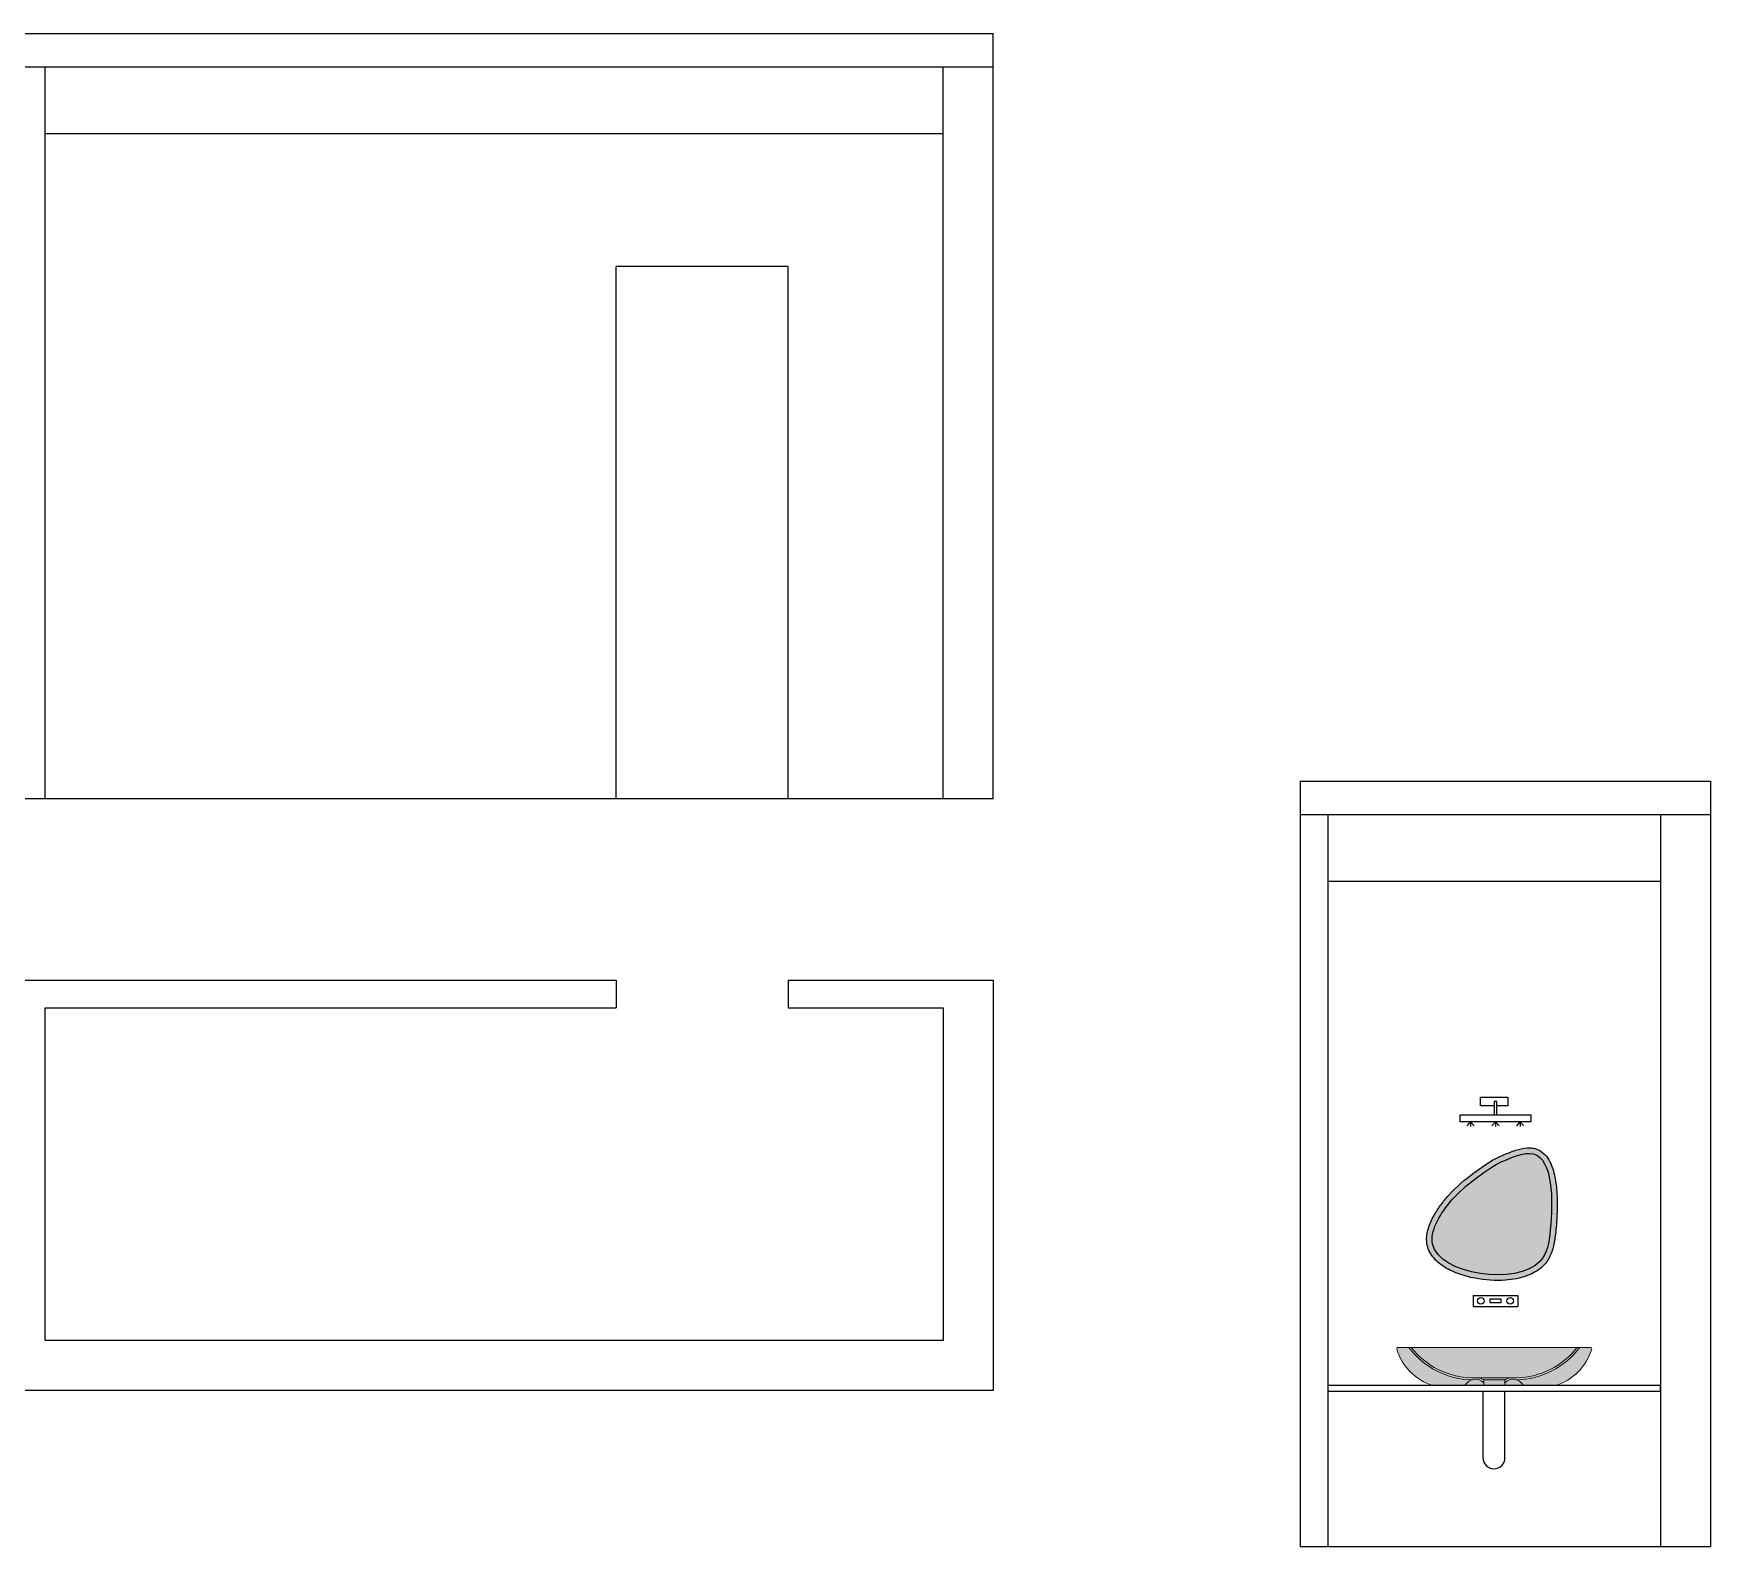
# Model space of a CAD drawing. Header units: inches. Extents: x 9636 to 21597, y -10243 to 557.
# Drawn here: x 11863.8 to 12166.3, y -4468.2 to -4195.4 of the extents above; entities that cross this region are included whole.
import ezdxf

# ---------------------------------------------------------------- set-up
doc = ezdxf.new("R2010")
doc.units = ezdxf.units.IN
doc.header["$MEASUREMENT"] = 0
doc.layers.add('.', color=30, linetype='Continuous')
doc.layers.add('OUTLINE', color=7, linetype='Continuous', lineweight=5)
pattern_1 = [(0, (47628.26238259641, 43610.36367657769), (0, 6.985), [5.08, -1.905]), (90, (47628.26238259641, 43610.36367657769), (-6.985, 4.277078946022131e-16), [5.08, -1.905])]

# ---------------------------------------------------------------- blocks, each defined once
blk = doc.blocks.new('KKU')
h = blk.add_hatch()
h.set_pattern_fill('ANGLE')
h.set_pattern_definition(pattern_1)
h.paths.add_polyline_path([(45768.61984609746, 44314.64246063719), (45768.61989512133, 44314.64171183629), (45768.64208294493, 44314.32422422003), (45769.30892289474, 44314.32422422003), (45769.30892289474, 44314.3692372738, 0.3188407789894704), (45769.21004176855, 44314.50853709389, 0.05658871760532751)])
h.paths.add_polyline_path([(45768.0062681121, 44314.63966782465, 0.05430589399828516), (45767.44032933284, 44314.50853709371, 0.3188407787352452), (45767.34144820659, 44314.3692372738), (45767.34144820668, 44314.32422422003), (45767.98422313555, 44314.32422422003)])
at = {"true_color": 0x636466}
h = blk.add_hatch(dxfattribs=at)
h.set_pattern_fill('ANGLE', color=251)
h.set_pattern_definition(pattern_1)
h.paths.add_polyline_path([(45768.42811782991, 44314.65645554881), (45768.41070164242, 44314.90773033031, 0.4142135623730933), (45768.3011205298, 44315.01731144293, 0.5964017716018684), (45768.21548938101, 44314.90607032664), (45768.19818825056, 44314.65645554881), (45768.09559335681, 44313.48264894867), (45768.524700092, 44313.48264894867)])
at = {"true_color": 0xadddf7}
h = blk.add_hatch(dxfattribs=at)
h.set_pattern_fill('ANGLE', color=141)
h.set_pattern_definition(pattern_1)
h.paths.add_polyline_path([(45768.93846954223, 44311.90771019266), (45768.89209267795, 44311.97160493447), (45768.80277850914, 44312.02830025898), (45768.67715105918, 44312.07359133173), (45768.52452754137, 44312.10411912205), (45768.35622734384, 44312.11761952292), (45768.1847325222, 44312.11309127184), (45768.02276206299, 44312.09087020768), (45767.88232857401, 44312.05260436615), (45767.77384736473, 44312.00113174888), (45767.70536399038, 44311.9402698447), (45767.68195754938, 44311.87453250277), (45767.70536399038, 44311.80879516048), (45767.77384736473, 44311.74793325667), (45767.88232857401, 44311.69646063903), (45768.02276206299, 44311.65819479713), (45768.1847325222, 44311.63597373371), (45768.35622734384, 44311.63144548226), (45768.52452754137, 44311.64494588349), (45768.67715105918, 44311.67547367382), (45768.80277850914, 44311.72076474656), (45768.89209267795, 44311.77746007071), (45768.93846954223, 44311.84135481252)])
at = {"true_color": 0xf8f8f6}
h = blk.add_hatch(color=7, dxfattribs=at)
h.dxf.hatch_style = 1
edge = h.paths.add_edge_path()
edge.add_line((45752.59222126332, 44309.34928869751), (45750.71364452882, 44309.3499211957))
edge.add_arc((45750.71364452881, 44309.05899641666), 0.2909247790355494, 90, 186.6497480122819)
edge.add_arc((45759.93867276151, 44311.92464894953), 9.945968937223727, 196.9483316276272, 251.5688589944916)
edge.add_arc((45759.93867276215, 44311.92464895154), 9.945968939332323, 251.5688589946186, 252.484804792136)
edge.add_line((45756.94534667332, 44302.43980329817), (45762.72315752012, 44302.43928165627))
edge.add_arc((45764.60935499011, 44301.46788262419), 2.12164016159734, 107.1631084750718, 152.7513564692017, ccw=False)
edge.add_arc((45764.24661470973, 44318.01678864889), 14.5241330898273, 216.6385853500288, 268.9610990050063, ccw=False)
at = {"true_color": 0xeaeaeb}
h = blk.add_hatch(color=254, dxfattribs=at)
h.dxf.hatch_style = 1
h.paths.add_polyline_path([(45783.41043809806, 44309.33891250911), (45782.95377525436, 44309.33906626296, -0.2266592127884544), (45772.04141679061, 44303.85903375273), (45770.69195152926, 44303.85903375273), (45769.8962027762, 44303.49537777893), (45769.8962027762, 44302.96349511157, -0.2789183185884859), (45772.02710939458, 44303.49504310307, 0.2321162475733865)])
h.paths.add_polyline_path([(45765.31843189568, 44303.85903375273), (45763.96896663433, 44303.85903375273, -0.2268956476491794), (45753.04880725253, 44309.34913496953), (45752.59222126332, 44309.34928869751, 0.2323509107070786), (45763.98327403035, 44303.49504310307, -0.2789183185870224), (45766.11418064874, 44302.96349511157), (45766.11418064874, 44303.49537777893)])
at = {"true_color": 0xf8f8f6}
h = blk.add_hatch(color=7, dxfattribs=at)
h.dxf.hatch_style = 1
h.paths.add_polyline_path([(45782.95377525436, 44309.33906626296), (45753.04880725253, 44309.34913496953, 0.2268956476491779), (45763.96896663433, 44303.85903375273), (45768.00519171247, 44303.85903375273), (45772.04141679061, 44303.85903375273, 0.226659212788456)])
h = blk.add_hatch(color=7, dxfattribs=at)
h.dxf.hatch_style = 1
edge = h.paths.add_edge_path()
edge.add_arc((45785.29321519132, 44309.04787144607), 0.2909247790357934, 353.3502519876788, 446.5622715788655)
edge.add_line((45785.31066011365, 44309.33827272317), (45783.41043809806, 44309.3389125091))
edge.add_arc((45771.76376871521, 44318.01678864889), 14.52413308982713, 271.03890099502416, 323.31038592493, ccw=False)
edge.add_arc((45771.40102843484, 44301.46788262419), 2.12164016159727, 27.24864353079829, 72.83689152494082, ccw=False)
edge.add_line((45773.28722590482, 44302.43928165628), (45779.06343531171, 44302.43980329818))
edge.add_arc((45776.07188276617, 44311.92502451788), 9.945793493706097, 287.5048007174934, 288.4106744441632)
edge.add_arc((45776.07188276664, 44311.9250245164), 9.945793492160345, 288.4106744442572, 342.9820869962536)
at = {"true_color": 0xeaeaeb}
h = blk.add_hatch(color=254, dxfattribs=at)
h.dxf.hatch_style = 1
h.paths.add_polyline_path([(45766.11418064874, 44302.96349511157, 0.5091258853118577), (45762.72315752012, 44302.43928165628), (45766.11418064874, 44302.43928165628)])
h.paths.add_polyline_path([(45769.8962027762, 44302.96349511157), (45769.8962027762, 44302.43928165628), (45773.28722590482, 44302.43928165628, 0.5091258853136285)])
at = {"true_color": 0xf8f8f6}
h = blk.add_hatch(color=7, dxfattribs=at)
h.dxf.hatch_style = 1
h.paths.add_polyline_path([(45769.8962027762, 44303.49537777893), (45768.00519171247, 44303.49537777893), (45766.11418064874, 44303.49537777893), (45766.11418064874, 44302.43928165628), (45769.8962027762, 44302.43928165628)])
h.paths.add_polyline_path([(45770.69195152926, 44303.85903375273), (45768.00519171247, 44303.85903375273), (45765.31843189568, 44303.85903375273), (45766.11418064874, 44303.49537777893), (45768.00519171247, 44303.49537777893), (45769.8962027762, 44303.49537777893)])
for p, q in [((45750.71364452881, 44309.3499211957, 1.102764133773254e-05), (45785.31066011365, 44309.33827272317, 1.102764133773254e-05)), ((45756.94534667332, 44302.43980329817, 1.102764133773254e-05), (45779.06343531171, 44302.43980329817, 1.102764133773254e-05)), ((45756.94534667332, 44302.43980329817, 1.102764133773254e-05), (45779.06343531171, 44302.43980329817, 1.102764133773254e-05))]:
    blk.add_line(p, q)
at = {"color": 18, "true_color": 0x000000}
for p, q in [((45763.96896663429, 44303.85903375273, 1.102764133768512e-05), (45768.00519171247, 44303.85903375273, 1.102764133768512e-05)), ((45765.31843189568, 44303.85903375273, 1.102764133768512e-05), (45766.11418064874, 44303.49537777893, 1.102764133768512e-05)), ((45766.11418064874, 44303.49537777893, 1.102764133768512e-05), (45766.11418064874, 44302.43928165628, 1.102764133768512e-05)), ((45766.11418064874, 44303.49537777893, 1.102764133768512e-05), (45768.00519171247, 44303.49537777893, 1.102764133768512e-05)), ((45772.04141679066, 44303.85903375273, 1.102764133768512e-05), (45768.00519171247, 44303.85903375273, 1.102764133768512e-05)), ((45769.8962027762, 44303.49537777893, 1.102764133768512e-05), (45768.00519171247, 44303.49537777893, 1.102764133768512e-05)), ((45770.69195152926, 44303.85903375273, 1.102764133768512e-05), (45769.8962027762, 44303.49537777893, 1.102764133768512e-05)), ((45769.8962027762, 44303.49537777893, 1.102764133768512e-05), (45769.8962027762, 44302.43928165628, 1.102764133768512e-05))]:
    blk.add_line(p, q, dxfattribs=at)
for centre, radius, start, end in [((45750.71364452881, 44309.05899641666, 1.102764133773254e-05), 0.2909247790355494, 90, 186.6497480120331), ((45759.93867276151, 44311.92464894953, 1.102764133773254e-05), 9.945968937223693, 196.9483316274598, 252.4848047922124), ((45764.24661470973, 44318.01678864889, 1.102764133768512e-05), 14.52413308982741, 216.6385853499012, 268.9610990011263), ((45764.24661470973, 44318.01678864889, 1.102764133768512e-05), 14.16047711603317, 217.7416331936653, 268.8765150864484), ((45771.76376871521, 44318.01678864889, 1.102764133768512e-05), 14.52413308982741, 271.0389009988737, 323.3103859250936), ((45771.76376871521, 44318.01678864889, 1.102764133768512e-05), 14.16047711603317, 271.1234849135516, 322.2068303455644), ((45776.07188276664, 44311.92502451641, 1.102764133773254e-05), 9.945793492161311, 287.504800717439, 342.9820869963255), ((45785.29321519132, 44309.04787144607, 1.102764133773254e-05), 0.2909247790357276, 353.3502519879669, 86.56227157897496), ((45764.60935499011, 44301.46788262419, 1.102764133768512e-05), 2.121640161597214, 44.8240676393217, 152.7513564689503), ((45771.40102843484, 44301.46788262419, 1.102764133768512e-05), 2.121640161597214, 27.24864353104966, 135.1759323606783)]:
    blk.add_arc(centre, radius, start, end, dxfattribs=at)
blk = doc.blocks.new('ETHBF')
at = {"layer": '.'}
h = blk.add_hatch(color=35, dxfattribs=at)
h.dxf.hatch_style = 1
edge = h.paths.add_edge_path()
edge.add_spline(control_points=[(7475.19299769355, -1054.02470859469), (7477.727226442083, -1052.858063479516), (7482.738315025355, -1050.551183320902), (7484.530222347933, -1054.580971134054), (7484.935009818597, -1057.138239693312)], knot_values=[51.59852246289799, 51.59852246289799, 51.59852246289799, 51.59852246289799, 58.63353651804548, 65.5092945805769, 65.5092945805769, 65.5092945805769, 65.5092945805769], degree=3, periodic=0)
edge.add_line((7484.935009818597, -1057.138239693311), (7485.946899735949, -1057.138239693311))
edge.add_spline(control_points=[(7485.946899735949, -1057.138239693311), (7485.901973719812, -1056.838677224866), (7485.85070321487, -1056.54449504058), (7485.595155660663, -1055.28115266966), (7485.320321465526, -1054.378846244924), (7484.673189581817, -1053.09570449224), (7484.375518365676, -1052.645424424851), (7483.642623145201, -1051.872351027558), (7483.203519037259, -1051.550694172226), (7482.401145687452, -1051.213893120763), (7482.078742825741, -1051.128864831477), (7481.432857626427, -1051.041306967049), (7481.107256292318, -1051.035621581034), (7480.09630705382, -1051.102305983406), (7479.405347484975, -1051.264466853677), (7477.998031992947, -1051.711194401757), (7477.281693283643, -1051.998014476437), (7475.965179523024, -1052.568250171723), (7475.3667817521, -1052.843830742241), (7474.641150573902, -1053.190763298801)], knot_values=[51.46633007546641, 51.46633007546641, 51.46633007546641, 51.46633007546641, 52.22408587632717, 52.22408587632717, 54.79347148689325, 54.79347148689325, 56.39258426002279, 56.39258426002279, 57.99169703315233, 57.99169703315233, 58.94066846467395, 58.94066846467395, 59.88963989619558, 59.88963989619558, 61.87783306564467, 61.87783306564467, 63.86602623509377, 63.86602623509377, 65.5092945805769, 65.5092945805769, 65.5092945805769, 65.5092945805769], degree=3, periodic=0)
edge.add_spline(control_points=[(7474.641150573902, -1053.190763298801), (7474.254319577703, -1053.446741205379), (7473.865883917926, -1053.703774411198), (7472.698576047313, -1054.485896578335), (7471.917629650077, -1055.021994263455), (7469.591550381476, -1056.738133420923), (7468.062363343068, -1058.027310369657), (7466.154223744121, -1060.163593040022), (7465.682830107229, -1060.738135494656), (7464.785986490269, -1061.955436680289), (7464.363434985566, -1062.595311050084), (7463.574957511153, -1064.002352050249), (7463.22337808408, -1064.774782250402), (7462.748932252658, -1066.348955260996), (7462.624502628229, -1067.154260183986), (7462.723105652081, -1068.401095891994), (7462.82014777503, -1068.844664017354), (7463.13036821971, -1069.675876203947), (7463.341067541707, -1070.066846490616), (7464.109748063493, -1071.169935253312), (7464.798126734197, -1071.799112524977), (7466.393472829728, -1072.878277794549), (7467.303381458836, -1073.329285818608), (7469.266133877449, -1074.070757350413), (7470.319365247569, -1074.360648585255), (7473.20751101347, -1074.913579623451), (7475.098560449551, -1075.033219709839), (7478.241788576521, -1074.795974833738), (7479.535574141439, -1074.551684255812), (7481.578337522436, -1073.822706702878), (7482.384212324108, -1073.412786572324), (7483.398767259307, -1072.634963937282), (7483.695694490365, -1072.362200119895), (7484.224783060245, -1071.763992390925), (7484.453550338601, -1071.443112346244), (7485.038329904231, -1070.444757199729), (7485.302461230571, -1069.726283914301), (7485.686998778632, -1068.22585986632), (7485.808405258553, -1067.441695152493), (7485.968455957642, -1066.067302111599), (7486.02277937968, -1065.491483903177), (7486.116820358486, -1064.302612129604), (7486.154772064076, -1063.692766019145), (7486.232663780562, -1061.8430678366), (7486.236857810009, -1060.583364752668), (7486.125452352704, -1058.601370370063), (7486.054308098871, -1057.854428598877), (7485.946899735949, -1057.138239693311)], knot_values=[0, 0, 0, 0, 1.439234691296798, 1.439234691296798, 4.317704073890394, 4.317704073890394, 10.07464283907759, 10.07464283907759, 12.00953679836767, 12.00953679836767, 13.94443075765776, 13.94443075765776, 16.13890646387469, 16.13890646387469, 18.33338217009162, 18.33338217009162, 19.54446128312804, 19.54446128312804, 20.75554039616446, 20.75554039616446, 23.21421893639734, 23.21421893639734, 25.67289747663021, 25.67289747663021, 28.13157601686309, 28.13157601686309, 32.21505456733987, 32.21505456733987, 35.27426246060595, 35.27426246060595, 37.56912490957286, 37.56912490957286, 38.62884930308252, 38.62884930308252, 39.68857369659217, 39.68857369659217, 41.77726565863804, 41.77726565863804, 43.86595762068391, 43.86595762068391, 45.31314328195321, 45.31314328195321, 46.7603289432225, 46.7603289432225, 49.65470026576109, 49.65470026576109, 51.46633007546641, 51.46633007546641, 51.46633007546641, 51.46633007546641], degree=3, periodic=0)
edge.add_line((7485.946899735948, -1057.138239693311), (7484.935009818596, -1057.138239693311))
edge.add_spline(control_points=[(7484.935009818597, -1057.138239693312), (7485.355555326884, -1059.795060578401), (7485.175537219637, -1065.763954246106), (7483.24904427378, -1076.608232452356), (7459.231966520705, -1073.146173017607), (7467.1713732196, -1059.332862957657), (7472.250842540578, -1055.971622684535), (7475.19299769355, -1054.02470859469)], knot_values=[0, 0, 0, 0, 7.143425572268889, 13.05064795070342, 32.69996331950355, 40.65200627116285, 51.59852246289799, 51.59852246289799, 51.59852246289799, 51.59852246289799], degree=3, periodic=0)
at = {"layer": '.', "true_color": 0xadddf7}
h = blk.add_hatch(color=141, dxfattribs=at)
h.dxf.hatch_style = 1
edge = h.paths.add_edge_path()
edge.add_spline(control_points=[(7475.19299769355, -1054.02470859469), (7472.250842540578, -1055.971622684535), (7467.1713732196, -1059.332862957657), (7459.231966520705, -1073.146173017607), (7483.24904427378, -1076.608232452356), (7485.175537219637, -1065.763954246106), (7485.355555326884, -1059.795060578401), (7484.935009818597, -1057.138239693312)], knot_values=[0, 0, 0, 0, 10.94651619173513, 18.89855914339444, 38.54787451219457, 44.4550968906291, 51.59852246289799, 51.59852246289799, 51.59852246289799, 51.59852246289799], degree=3, periodic=0)
edge.add_spline(control_points=[(7484.935009818597, -1057.138239693312), (7484.530222347933, -1054.580971134054), (7482.738315025355, -1050.551183320902), (7477.727226442083, -1052.858063479516), (7475.19299769355, -1054.02470859469)], knot_values=[51.59852246289799, 51.59852246289799, 51.59852246289799, 51.59852246289799, 58.47428052542941, 65.5092945805769, 65.5092945805769, 65.5092945805769, 65.5092945805769], degree=3, periodic=0)
blk.add_open_spline([(7474.641150573902, -1053.190763298801), (7474.254319577703, -1053.446741205379), (7473.865883917926, -1053.703774411198), (7472.698576047313, -1054.485896578335), (7471.917629650077, -1055.021994263455), (7469.591550381476, -1056.738133420923), (7468.062363343068, -1058.027310369657), (7466.154223744121, -1060.163593040022), (7465.682830107229, -1060.738135494656), (7464.785986490269, -1061.955436680289), (7464.363434985566, -1062.595311050084), (7463.574957511153, -1064.002352050249), (7463.22337808408, -1064.774782250402), (7462.748932252658, -1066.348955260996), (7462.624502628229, -1067.154260183986), (7462.723105652081, -1068.401095891994), (7462.82014777503, -1068.844664017354), (7463.13036821971, -1069.675876203947), (7463.341067541707, -1070.066846490616), (7464.109748063493, -1071.169935253312), (7464.798126734197, -1071.799112524977), (7466.393472829728, -1072.878277794549), (7467.303381458836, -1073.329285818608), (7469.266133877449, -1074.070757350413), (7470.319365247569, -1074.360648585255), (7473.20751101347, -1074.913579623451), (7475.098560449551, -1075.033219709839), (7478.241788576521, -1074.795974833738), (7479.535574141439, -1074.551684255812), (7481.578337522436, -1073.822706702878), (7482.384212324108, -1073.412786572324), (7483.398767259307, -1072.634963937282), (7483.695694490365, -1072.362200119895), (7484.224783060245, -1071.763992390925), (7484.453550338601, -1071.443112346244), (7485.038329904231, -1070.444757199729), (7485.302461230571, -1069.726283914301), (7485.686998778632, -1068.22585986632), (7485.808405258553, -1067.441695152493), (7485.968455957642, -1066.067302111599), (7486.02277937968, -1065.491483903177), (7486.116820358486, -1064.302612129604), (7486.154772064076, -1063.692766019145), (7486.232663780562, -1061.8430678366), (7486.236857810009, -1060.583364752668), (7486.107513952533, -1058.282231530422), (7485.989848958843, -1057.232385459413), (7485.595155660663, -1055.28115266966), (7485.320321465526, -1054.378846244924), (7484.673189581817, -1053.09570449224), (7484.375518365676, -1052.645424424851), (7483.642623145201, -1051.872351027558), (7483.203519037259, -1051.550694172226), (7482.401145687452, -1051.213893120763), (7482.078742825741, -1051.128864831477), (7481.432857626427, -1051.041306967049), (7481.107256292318, -1051.035621581034), (7480.09630705382, -1051.102305983406), (7479.405347484975, -1051.264466853677), (7477.998031992947, -1051.711194401757), (7477.281693283643, -1051.998014476437), (7475.965179523024, -1052.568250171723), (7475.3667817521, -1052.843830742241), (7474.641150573902, -1053.190763298801)], degree=3, knots=[0, 0, 0, 0, 1.439234691296798, 1.439234691296798, 4.317704073890394, 4.317704073890394, 10.07464283907759, 10.07464283907759, 12.00953679836767, 12.00953679836767, 13.94443075765776, 13.94443075765776, 16.13890646387469, 16.13890646387469, 18.33338217009162, 18.33338217009162, 19.54446128312804, 19.54446128312804, 20.75554039616446, 20.75554039616446, 23.21421893639734, 23.21421893639734, 25.67289747663021, 25.67289747663021, 28.13157601686309, 28.13157601686309, 32.21505456733987, 32.21505456733987, 35.27426246060595, 35.27426246060595, 37.56912490957286, 37.56912490957286, 38.62884930308252, 38.62884930308252, 39.68857369659217, 39.68857369659217, 41.77726565863804, 41.77726565863804, 43.86595762068391, 43.86595762068391, 45.31314328195321, 45.31314328195321, 46.7603289432225, 46.7603289432225, 49.65470026576109, 49.65470026576109, 52.22408587632717, 52.22408587632717, 54.79347148689325, 54.79347148689325, 56.39258426002279, 56.39258426002279, 57.99169703315233, 57.99169703315233, 58.94066846467395, 58.94066846467395, 59.88963989619558, 59.88963989619558, 61.87783306564467, 61.87783306564467, 63.86602623509377, 63.86602623509377, 65.5092945805769, 65.5092945805769, 65.5092945805769, 65.5092945805769])
blk.add_spline([(7475.19299769355, -1054.02470859469), (7466.764799244818, -1061.009813292883), (7463.755092432955, -1068.370292354171), (7483.160438317107, -1071.457061794703), (7484.982062727795, -1065.837723690027), (7481.972355916048, -1052.145420206187), (7475.19299769355, -1054.02470859469)], degree=3)

msp = doc.modelspace()

# ---------------------------------------------------------------- linework, layer by layer
at = {"color": 18, "true_color": 0x000000}
for p, q in [((11856.90454567324, -4195.37032917035), (12036.90454567324, -4195.37032917035)), ((12036.90454567324, -4333.37032917035), (12036.90454567323, -4195.370329170349)), ((12036.90454567324, -4333.37032917035), (12036.90454567324, -4195.37032917035)), ((11856.90454567324, -4201.37032917035), (12036.90454567324, -4201.37032917035)), ((11865.90454567324, -4333.37032917035), (11865.90454567324, -4201.37032917035)), ((12027.90454567324, -4333.37032917035), (12027.90454567324, -4201.37032917035)), ((11865.90454567324, -4213.37032917035), (12027.90454567324, -4213.37032917035)), ((11999.90454567324, -4237.37032917035), (11968.90454567324, -4237.37032917035)), ((11968.90454567324, -4333.37032917035), (11968.90454567324, -4237.37032917035)), ((11999.90454567324, -4333.37032917035), (11999.90454567324, -4237.37032917035)), ((12092.25817933875, -4330.209603314153), (12092.25817933875, -4468.209603314153)), ((12092.25817933875, -4330.209603314153), (12166.25817933875, -4330.209603314153)), ((12166.25817933875, -4330.209603314153), (12166.25817933875, -4468.209603314153)), ((12036.90454567324, -4333.37032917035), (11856.90454567324, -4333.37032917035)), ((12092.25817933875, -4336.209603314153), (12166.25817933875, -4336.209603314153)), ((12097.25817933875, -4336.209603314153), (12097.25817933875, -4468.209603314153)), ((12157.25817933875, -4336.209603314153), (12157.25817933875, -4468.209603314153)), ((12097.25817933875, -4348.209603314154), (12157.25817933875, -4348.209603314153)), ((11856.90454567324, -4366.061413666903), (11968.90454567324, -4366.061413666903)), ((11968.90454567324, -4366.061413666903), (11968.90454567324, -4371.061413666904)), ((11999.90454567324, -4366.061413666903), (11999.90454567324, -4371.061413666904)), ((11999.90454567324, -4366.061413666903), (12036.90454567324, -4366.061413666903)), ((12036.90454567324, -4366.061413666903), (12036.90454567324, -4440.061413666903)), ((11865.90454567324, -4371.061413666903), (11968.90454567324, -4371.061413666903)), ((11865.90454567324, -4431.061413666903), (11865.90454567324, -4371.061413666903)), ((11999.90454567324, -4371.061413666903), (12027.90454567324, -4371.061413666903)), ((12027.90454567324, -4371.061413666903), (12027.90454567324, -4431.061413666903)), ((12123.49311582989, -4422.946821796757), (12131.49280731625, -4422.946821796757)), ((12123.49311582989, -4422.946821796757), (12123.49311582989, -4424.946821796757)), ((12131.49280731625, -4422.946821796757), (12131.49280731625, -4424.946821796757)), ((12123.49311582989, -4424.946821796757), (12131.49280731625, -4424.946821796757)), ((12027.90454567324, -4431.061413666903), (11865.90454567324, -4431.061413666903)), ((12036.90454567324, -4440.061413666903), (11856.90454567324, -4440.061413666903)), ((12092.25817933875, -4468.209603314153), (12166.25817933875, -4468.209603314153))]:
    msp.add_line(p, q, dxfattribs=at)
at = {"color": 1, "ltscale": 10}
for p, q in [((12122.35954134411, -4392.374762165409), (12123.00203411526, -4391.607641804081)), ((12123.00203411526, -4391.607641804081), (12123.00203411526, -4392.48762379871)), ((12123.64452688641, -4392.374762165409), (12123.00203411526, -4391.607641804081)), ((12126.8504685635, -4392.374762165409), (12127.49296133465, -4391.607641804081)), ((12127.49296133465, -4391.607641804081), (12127.49296133465, -4392.48762379871)), ((12128.13545458264, -4392.374762165409), (12127.49296133465, -4391.607641804081)), ((12131.31324760861, -4392.374762165409), (12131.95574037976, -4391.607641804081)), ((12131.95574037976, -4391.607641804081), (12131.95574037976, -4392.48762379871)), ((12132.5982331509, -4392.374762165409), (12131.95574037976, -4391.607641804081))]:
    msp.add_line(p, q, dxfattribs=at)
at = {"color": 250, "ltscale": 10, "elevation": 7.290052109294597e-10}
msp.add_lwpolyline([(12127.25186960644, -4388.742781269413), (12124.80112831539, -4388.742781269413), (12124.80112831539, -4387.189850437504), (12129.73876850552, -4387.189850437504), (12129.73876850552, -4388.742781269413), (12127.7340535397, -4388.742781269413)], dxfattribs=at)
for points in [[(12127.25186960644, -4390.341179478031), (12127.7340535397, -4390.341179478031), (12127.7340535397, -4387.993542301518), (12127.25186960644, -4387.993542301518)], [(12121.09675447888, -4390.341179478031), (12133.88916866726, -4390.341179478031), (12133.88916866726, -4391.607641804081), (12121.09675447888, -4391.607641804081)]]:
    msp.add_lwpolyline(points, close=True, dxfattribs=at)
at = {"color": 18, "true_color": 0x000000, "elevation": 7.290052109294597e-10}
msp.add_lwpolyline([(12126.50833504147, -4423.552307712895), (12128.47758810467, -4423.552307712895), (12128.47758810467, -4424.277036297184), (12126.50833504147, -4424.277036297184)], close=True, dxfattribs=at)
msp.add_lwpolyline([(12097.25817933875, -4440.209603314153), (12157.25817933875, -4440.209603314153), (12157.25817933875, -4439.209603314153), (12097.25817933875, -4439.209603314153)], close=True)
msp.add_lwpolyline([(12125.20196624274, -4440.20960331415), (12125.20196624274, -4452.20960331415, 0.9999999999999999), (12129.20196624274, -4452.20960331415), (12129.20196624274, -4440.20960331415)], format="xyb")
at = {"color": 18, "true_color": 0x000000}
for centre in [(12124.84691040463, -4423.924939739567), (12130.13901226467, -4423.924939739567)]:
    msp.add_circle(centre, 0.6, dxfattribs=at)

# ---------------------------------------------------------------- block references
msp.add_blockref('ETHBF', (4652.394401123518, -3345.282619812306))
at = {"layer": 'OUTLINE', "color": 18, "lineweight": 0, "true_color": 0x000000, "xscale": -1}
msp.add_blockref('KKU', (57895.26257033127, -48741.64940661233, -1.102764133773254e-05), dxfattribs=at)

doc.saveas('drawing.dxf')
